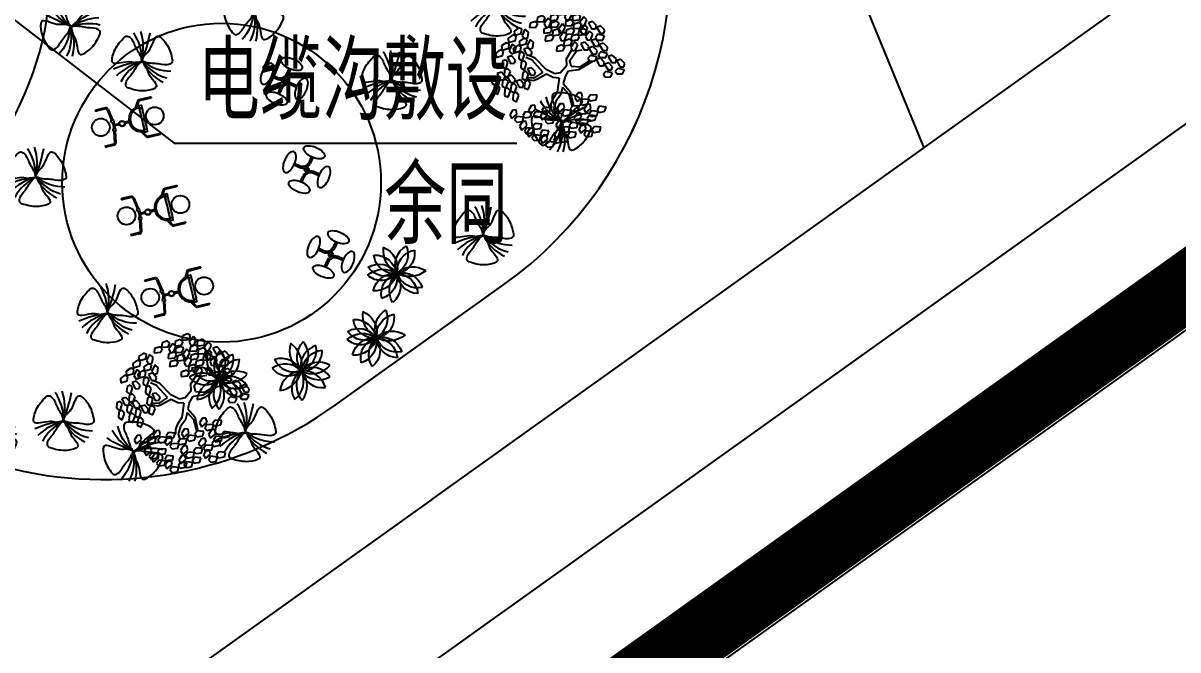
# Model space of a CAD drawing. Extents: x -809667 to 586099, y 3084146 to 3634412.
# Drawn here: x 381307.15 to 381333.24, y 3087182.15 to 3087196.3 of the extents above; entities that cross this region are included whole.
import ezdxf

# ---------------------------------------------------------------- set-up
doc = ezdxf.new("R2010")
doc.units = 0
doc.header["$LTSCALE"] = 0.5
doc.layers.get('0').update_dxf_attribs({"linetype": 'CONTINUOUS'})
for name, color, linetype in [('DIM-动力', 3, 'CONTINUOUS'), ('乔木', 84, 'CONTINUOUS'), ('器材', 1, 'CONTINUOUS'), ('文字', 7, 'CONTINUOUS'), ('树', 3, 'CONTINUOUS')]:
    doc.layers.add(name, color=color, linetype=linetype)
doc.styles.add('_TEL_DIM', font='SIMPLEX', dxfattribs={"width": 0.8, "height": 3.5, "bigfont": 'HZTXT'})

# ---------------------------------------------------------------- blocks, each defined once
blk = doc.blocks.new('A$C42CC5923')
at = {"layer": '器材', "color": 0}
for p, q in [((319, 751), (407, 634)), ((351, 775), (439, 658)), ((751, 719), (634, 631)), ((775, 687), (658, 599)), ((263, 351), (360, 425)), ((287, 319), (386, 394)), ((687, 263), (612, 363)), ((719, 287), (645, 385))]:
    blk.add_line(p, q, dxfattribs=at)
for radius in [50, 25]:
    blk.add_circle((519, 519), radius, dxfattribs=at)
for centre, radius, start, end in [((279, 553), 152, 302.4629, 32.4629), ((281, 552), 190, 303.7495, 33.7495), ((757, 486), 190, 130.3037, 220.3037), ((758, 485), 152, 131.5902, 221.5902)]:
    blk.add_arc(centre, radius, start, end, dxfattribs=at)
for centre, major_axis in [((263, 858), (-203, -153)), ((774, 180), (203, 153))]:
    blk.add_ellipse(centre, major_axis=major_axis, ratio=0.467287, dxfattribs=at)
at = {"layer": '器材', "color": 0, "extrusion": (0, 0, -1)}
for centre, major_axis in [((857, 774), (153, -203)), ((180, 264), (-153, 203))]:
    blk.add_ellipse(centre, major_axis=major_axis, ratio=0.467287, dxfattribs=at)
blk = doc.blocks.new('A$C13153371')
at = {"layer": '器材', "color": 0}
for p, q in [((458, 875), (195, 876)), ((458, 850), (195, 851)), ((484, 835), (547, 725)), ((506, 847), (576, 725)), ((1192, 823), (1147, 568)), ((1217, 818), (1172, 568)), ((1247, 868), (1463, 867)), ((1247, 843), (1463, 842)), ((440, 743), (439, 742)), ((439, 739), (439, 742)), ((440, 738), (439, 739)), ((440, 738), (439, 737)), ((439, 737), (439, 689)), ((440, 688), (439, 689)), ((440, 745), (440, 743)), ((504, 742), (440, 743)), ((504, 687), (440, 688)), ((449, 746), (441, 746)), ((441, 638), (442, 658)), ((441, 608), (441, 628)), ((441, 578), (441, 598)), ((441, 548), (441, 568)), ((441, 518), (441, 538)), ((442, 668), (442, 678)), ((497, 682), (447, 683)), ((450, 745), (450, 743)), ((494, 744), (494, 742)), ((503, 745), (495, 745)), ((501, 637), (502, 657)), ((501, 607), (501, 627)), ((501, 577), (501, 597)), ((501, 547), (501, 567)), ((501, 517), (501, 537)), ((502, 667), (502, 677)), ((504, 744), (504, 742)), ((505, 741), (504, 742)), ((505, 738), (504, 737)), ((505, 736), (504, 737)), ((505, 688), (504, 687)), ((505, 738), (505, 741)), ((505, 736), (505, 688)), ((505, 728), (505, 696)), ((576, 725), (547, 725)), ((1147, 568), (1172, 568)), ((440, 338), (441, 358)), ((440, 308), (440, 328)), ((440, 298), (440, 278)), ((440, 248), (440, 268)), ((441, 488), (441, 508)), ((441, 458), (441, 478)), ((441, 428), (441, 448)), ((441, 398), (441, 418)), ((441, 368), (441, 388)), ((500, 337), (501, 357)), ((500, 307), (500, 327)), ((500, 297), (500, 277)), ((500, 247), (500, 267)), ((501, 487), (501, 507)), ((501, 457), (501, 477)), ((501, 427), (501, 447)), ((501, 397), (501, 417)), ((501, 367), (501, 387)), ((779, 452), (897, 452)), ((779, 420), (897, 420)), ((1021, 448), (1122, 448)), ((1021, 423), (1122, 423)), ((1122, 423), (1122, 448)), ((1190, 47), (1146, 302)), ((1146, 302), (1171, 302)), ((1214, 52), (1171, 302)), ((455, 25), (192, 26)), ((455, 0), (192, 1)), ((438, 188), (437, 187)), ((437, 139), (437, 187)), ((438, 138), (437, 139)), ((438, 138), (437, 137)), ((437, 137), (437, 134)), ((438, 133), (437, 134)), ((502, 187), (438, 188)), ((502, 132), (438, 133)), ((438, 131), (438, 133)), ((447, 130), (439, 130)), ((440, 218), (440, 238)), ((440, 198), (440, 208)), ((445, 193), (495, 192)), ((448, 131), (448, 133)), ((481, 40), (545, 149)), ((492, 130), (492, 132)), ((501, 129), (493, 129)), ((500, 217), (500, 237)), ((500, 197), (500, 207)), ((503, 186), (502, 187)), ((503, 138), (502, 137)), ((503, 136), (502, 137)), ((503, 133), (502, 132)), ((502, 130), (502, 132)), ((503, 138), (503, 186)), ((503, 146), (503, 178)), ((503, 27), (574, 149)), ((503, 136), (503, 133)), ((574, 149), (545, 149)), ((1244, 27), (1460, 26)), ((1244, 2), (1460, 1))]:
    blk.add_line(p, q, dxfattribs=at)
for centre, radius in [((194, 863), 12.5), ((200, 440), 200), ((1159, 535), 33), ((1445, 405), 200), ((958, 436), 63.5), ((958, 436), 57), ((1138, 435), 16), ((1159, 335), 33), ((191, 13), 12.5), ((1460, 14), 12.5)]:
    blk.add_circle(centre, radius, dxfattribs=at)
for centre, radius, start, end in [((458, 820), 55, 29.8087, 89.8087), ((458, 820), 30, 29.8087, 89.8087), ((1246, 813), 55, 89.8087, 169.8087), ((1246, 813), 30, 89.8087, 169.8087), ((441, 633), 5, 89.8087, 269.8087), ((441, 603), 5, 89.8087, 269.8087), ((441, 573), 5, 89.8087, 269.8087), ((441, 543), 5, 89.8087, 269.8087), ((442, 663), 5, 89.8087, 269.8087), ((441, 745), 1, 89.8087, 179.8087), ((447, 678), 5, 89.8087, 179.8087), ((449, 745), 1, 359.8087, 89.8087), ((495, 744), 1, 89.8087, 179.8087), ((497, 677), 5, 359.8087, 89.8087), ((501, 632), 5, 269.8087, 89.8087), ((501, 602), 5, 269.8087, 89.8087), ((501, 572), 5, 269.8087, 89.8087), ((501, 542), 5, 269.8087, 89.8087), ((502, 662), 5, 269.8087, 89.8087), ((503, 744), 1, 359.8087, 89.8087), ((504, 437), 259, 269.8087, 89.8087), ((504, 437), 291, 2.9606, 89.8087), ((440, 333), 5, 89.8087, 269.8087), ((440, 303), 5, 89.8087, 269.8087), ((440, 273), 5, 89.8087, 269.8087), ((441, 513), 5, 89.8087, 269.8087), ((441, 483), 5, 89.8087, 269.8087), ((441, 453), 5, 89.8087, 269.8087), ((441, 423), 5, 89.8087, 269.8087), ((441, 393), 5, 89.8087, 269.8087), ((441, 363), 5, 89.8087, 269.8087), ((500, 332), 5, 269.8087, 89.8087), ((500, 302), 5, 269.8087, 89.8087), ((500, 272), 5, 269.8087, 89.8087), ((501, 512), 5, 269.8087, 89.8087), ((501, 482), 5, 269.8087, 89.8087), ((501, 452), 5, 269.8087, 89.8087), ((501, 422), 5, 269.8087, 89.8087), ((501, 392), 5, 269.8087, 89.8087), ((501, 362), 5, 269.8087, 89.8087), ((504, 437), 291, 269.8087, 356.6568), ((779, 436), 16, 89.8087, 269.8087), ((1354, 434), 232, 160.3764, 199.241), ((1159, 535), 33, 223.5476, 281.6072), ((1159, 335), 33, 78.0103, 136.0698), ((1354, 434), 200, 160.0241, 199.5934), ((440, 243), 5, 89.8087, 269.8087), ((440, 213), 5, 89.8087, 269.8087), ((439, 131), 1, 179.8087, 269.8087), ((445, 198), 5, 179.8087, 269.8087), ((447, 131), 1, 269.8087, 359.8087), ((456, 55), 30, 269.8087, 329.8087), ((456, 55), 55, 269.8087, 329.8087), ((493, 130), 1, 179.8087, 269.8087), ((495, 197), 5, 269.8087, 359.8087), ((500, 242), 5, 269.8087, 89.8087), ((500, 212), 5, 269.8087, 89.8087), ((501, 130), 1, 269.8087, 359.8087), ((1244, 57), 55, 189.8087, 269.8087), ((1244, 57), 30, 189.8087, 269.8087)]:
    blk.add_arc(centre, radius, start, end, dxfattribs=at)
blk = doc.blocks.new('白玉兰')
at = {"color": 0}
for centre, radius, start, end in [((-1261, 1665), 2054, 309.3934, 347.1655), ((-4729, -6984), 8429, 56.1879, 65.279), ((-713, 1844), 1941, 291.8214, 332.6346), ((-478, 2077), 2115, 283.2993, 320.8528), ((-559, -2135), 2214, 76.7033, 111.4018), ((-1148, -2037), 2310, 61.625, 95.1491), ((4371, -556), 4392, 172.1708, 190.6677), ((2827, 107), 2821, 182.2544, 209.8868), ((2146, 475), 2185, 193.3063, 228.4107)]:
    blk.add_arc(centre, radius, start, end, dxfattribs=at)
for points in [[(-33, 16), (-233, 73), (-342, 562), (-1254, 922), (-425, 1375), (-33, 1392), (376, 1386), (477, 1091), (236, 716), (185, 277), (29, 67), (-7, 18)], [(36, -22), (99, -220), (-250, -580), (-51, -1540), (-885, -1095), (-1114, -777), (-1334, -432), (-1142, -186), (-697, -181), (-301, 17), (-41, 2), (21, -1)], [(8, 31), (155, 177), (635, 34), (1395, 653), (1385, -291), (1209, -641), (1004, -995), (697, -939), (487, -546), (129, -287), (22, -49), (-3, 7)]]:
    blk.add_open_spline(points, degree=3, knots=[0, 0, 0, 0, 621.989778, 1340.944545, 1869.007736, 2592.427455, 2798.699245, 2915.827596, 3435.261502, 4029.77129, 4212.300518, 4212.300518, 4212.300518, 4212.300518], dxfattribs=at)
blk = doc.blocks.new('A$C46A015EA')
at = {"layer": '树', "color": 0, "linetype": 'Continuous'}
for centre, radius, start, end in [((1.33, 4.1), 1.97, 227.5644, 31.3305), ((4.1, 3.63), 1.85, 126.1691, 303.0486), ((0.8, 3.48), 2, 251.8163, 53.749), ((2.09, 4.41), 1.9, 199.3601, 10.491), ((0.8, 2.58), 1.78, 359.791, 92.4715), ((2.81, 4.68), 2.12, 188.6399, 263.6226), ((3.77, 4.19), 2.01, 153.4396, 313.5861), ((4.64, 2.8), 2.08, 109.3184, 262.8778), ((1.26, 1.36), 1.8, 310.7789, 134.4149), ((0.76, 1.9), 1.94, 297.0245, 103.8489), ((3.96, 1.2), 1.94, 51.9802, 218.2571), ((2.13, 0.33), 2.29, 10.2667, 147.1518), ((3.55, 0.81), 2.01, 38.8778, 198.6816)]:
    blk.add_arc(centre, radius, start, end, dxfattribs=at)
blk = doc.blocks.new('幌伞枫')
at = {"layer": '乔木', "color": 0}
for p, q in [((-531, 995), (-450, 1054)), ((-450, 1054), (-384, 1025)), ((-384, 1025), (-450, 929)), ((-9, 966), (27, 1054)), ((27, 1054), (101, 1061)), ((101, 1061), (86, 944)), ((123, 966), (145, 1032)), ((145, 1032), (203, 1025)), ((203, 1025), (247, 937)), ((247, 937), (284, 1025)), ((284, 1025), (365, 1032)), ((365, 1032), (350, 915)), ((-685, 826), (-567, 841)), ((-663, 753), (-685, 826)), ((-677, 937), (-604, 995)), ((-670, 878), (-677, 937)), ((-604, 870), (-670, 878)), ((-604, 995), (-531, 966)), ((-531, 966), (-604, 870)), ((-567, 841), (-531, 782)), ((-523, 937), (-531, 995)), ((-531, 819), (-457, 878)), ((-523, 760), (-531, 819)), ((-450, 929), (-523, 937)), ((-457, 878), (-391, 848)), ((-391, 848), (-457, 746)), ((-384, 870), (-303, 937)), ((-377, 819), (-384, 870)), ((-384, 738), (-310, 804)), ((-310, 804), (-377, 819)), ((-237, 900), (-310, 804)), ((-310, 804), (-237, 768)), ((-303, 937), (-237, 900)), ((-237, 797), (-156, 863)), ((-156, 863), (-90, 826)), ((-90, 826), (-156, 731)), ((20, 915), (-9, 966)), ((86, 944), (20, 915)), ((196, 878), (123, 966)), ((137, 804), (167, 870)), ((211, 716), (137, 804)), ((167, 870), (225, 863)), ((247, 937), (196, 878)), ((225, 863), (262, 775)), ((284, 885), (247, 937)), ((350, 915), (284, 885)), ((380, 937), (409, 1003)), ((460, 848), (380, 937)), ((402, 775), (424, 841)), ((409, 1003), (468, 995)), ((424, 900), (460, 988)), ((453, 848), (424, 900)), ((424, 841), (482, 834)), ((519, 878), (453, 848)), ((460, 988), (534, 995)), ((504, 900), (460, 848)), ((468, 995), (504, 900)), ((482, 834), (526, 746)), ((534, 995), (519, 878)), ((556, 900), (578, 966)), ((629, 812), (556, 900)), ((570, 738), (600, 804)), ((578, 966), (636, 959)), ((600, 804), (658, 797)), ((681, 870), (629, 812)), ((636, 959), (681, 870)), ((651, 775), (688, 863)), ((688, 863), (761, 870)), ((761, 870), (747, 753)), ((783, 775), (805, 841)), ((805, 841), (864, 834)), ((864, 834), (908, 746)), ((-993, 643), (-927, 680)), ((-993, 548), (-993, 643)), ((-927, 680), (-890, 570)), ((-810, 628), (-736, 687)), ((-802, 570), (-810, 628)), ((-736, 687), (-663, 658)), ((-663, 658), (-736, 562)), ((-567, 738), (-663, 753)), ((-663, 687), (-582, 746)), ((-655, 628), (-663, 687)), ((-582, 614), (-655, 628)), ((-582, 746), (-516, 716)), ((-516, 716), (-582, 614)), ((-531, 782), (-567, 738)), ((-545, 709), (-428, 724)), ((-523, 636), (-545, 709)), ((-457, 746), (-523, 760)), ((-421, 621), (-523, 636)), ((-428, 724), (-384, 665)), ((-384, 665), (-421, 621)), ((-391, 628), (-274, 643)), ((-369, 555), (-391, 628)), ((-377, 680), (-384, 738)), ((-310, 672), (-377, 680)), ((-237, 768), (-310, 672)), ((-274, 643), (-237, 592)), ((-230, 738), (-237, 797)), ((-156, 731), (-230, 738)), ((108, 650), (145, 738)), ((137, 599), (108, 650)), ((203, 628), (137, 599)), ((145, 738), (218, 746)), ((218, 746), (203, 628)), ((262, 775), (211, 716)), ((240, 650), (262, 716)), ((313, 562), (240, 650)), ((262, 716), (321, 709)), ((306, 540), (350, 636)), ((365, 621), (313, 562)), ((321, 709), (365, 621)), ((350, 636), (424, 636)), ((475, 687), (402, 775)), ((424, 636), (409, 518)), ((446, 548), (468, 606)), ((468, 606), (526, 599)), ((526, 746), (475, 687)), ((644, 650), (570, 738)), ((695, 709), (644, 650)), ((681, 724), (651, 775)), ((658, 797), (695, 709)), ((747, 753), (681, 724)), ((717, 525), (754, 614)), ((754, 614), (827, 621)), ((857, 687), (783, 775)), ((798, 614), (827, 680)), ((871, 525), (798, 614)), ((827, 621), (813, 503)), ((827, 680), (886, 672)), ((908, 746), (857, 687)), ((886, 672), (923, 584)), ((-1037, 489), (-971, 525)), ((-1037, 393), (-1037, 489)), ((-942, 518), (-993, 548)), ((-934, 408), (-986, 364)), ((-971, 525), (-934, 408)), ((-956, 320), (-898, 423)), ((-890, 570), (-942, 518)), ((-898, 423), (-824, 423)), ((-824, 423), (-810, 364)), ((-817, 518), (-699, 533)), ((-795, 445), (-817, 518)), ((-736, 562), (-802, 570)), ((-699, 430), (-795, 445)), ((-699, 533), (-663, 474)), ((-663, 474), (-699, 430)), ((-611, 371), (-531, 430)), ((-531, 430), (-465, 401)), ((-443, 452), (-369, 518)), ((-435, 393), (-443, 452)), ((-274, 548), (-369, 555)), ((-369, 518), (-296, 481)), ((-296, 481), (-369, 386)), ((-257, 346), (-327, 441)), ((-222, 377), (-311, 462)), ((-296, 511), (-215, 577)), ((-288, 452), (-296, 511)), ((-215, 445), (-288, 452)), ((-237, 592), (-274, 548)), ((-215, 577), (-149, 540)), ((-149, 540), (-215, 445)), ((255, 489), (284, 555)), ((328, 401), (255, 489)), ((284, 555), (336, 548)), ((343, 496), (306, 540)), ((380, 459), (328, 401)), ((336, 548), (380, 459)), ((336, 393), (344, 419)), ((409, 518), (343, 496)), ((519, 452), (446, 548)), ((460, 386), (490, 452)), ((490, 452), (541, 445)), ((570, 511), (519, 452)), ((526, 599), (570, 511)), ((541, 445), (585, 349)), ((592, 408), (629, 496)), ((629, 357), (592, 408)), ((629, 496), (710, 503)), ((710, 503), (695, 386)), ((747, 481), (717, 525)), ((725, 408), (754, 474)), ((798, 320), (725, 408)), ((813, 503), (747, 481)), ((754, 474), (813, 467)), ((813, 467), (849, 371)), ((849, 525), (871, 592)), ((923, 437), (849, 525)), ((864, 364), (893, 430)), ((871, 592), (930, 584)), ((923, 584), (871, 525)), ((893, 430), (952, 423)), ((974, 496), (923, 437)), ((930, 584), (974, 496)), ((952, 423), (989, 335)), ((-1081, 320), (-1015, 357)), ((-1081, 217), (-1081, 320)), ((-1030, 188), (-1081, 217)), ((-986, 364), (-1037, 393)), ((-978, 239), (-1030, 188)), ((-1015, 357), (-978, 239)), ((-883, 291), (-956, 320)), ((-927, 195), (-861, 225)), ((-883, 349), (-817, 386)), ((-810, 364), (-883, 291)), ((-883, 247), (-883, 349)), ((-832, 217), (-883, 247)), ((-861, 225), (-824, 114)), ((-780, 269), (-832, 217)), ((-817, 386), (-780, 269)), ((-773, 203), (-655, 217)), ((-751, 129), (-773, 203)), ((-758, 313), (-685, 371)), ((-751, 254), (-758, 313)), ((-685, 247), (-751, 254)), ((-685, 371), (-619, 342)), ((-619, 342), (-685, 247)), ((-655, 217), (-611, 158)), ((-531, 129), (-641, 203)), ((-531, 195), (-633, 254)), ((-604, 313), (-611, 371)), ((-538, 305), (-604, 313)), ((-465, 401), (-538, 305)), ((-457, 342), (-332, 364)), ((-428, 276), (-457, 342)), ((-369, 386), (-435, 393)), ((-332, 261), (-428, 276)), ((-332, 364), (-296, 305)), ((-296, 305), (-332, 261)), ((-252, 158), (-257, 346)), ((-206, 307), (-222, 377)), ((-188, 124), (-206, 307)), ((174, 151), (225, 276)), ((225, 276), (277, 357)), ((240, 122), (291, 261)), ((277, 357), (336, 393)), ((291, 261), (372, 364)), ((365, 225), (402, 313)), ((402, 173), (365, 225)), ((372, 364), (468, 393)), ((402, 313), (482, 320)), ((468, 203), (402, 173)), ((534, 291), (460, 386)), ((482, 320), (468, 203)), ((497, 225), (526, 291)), ((570, 136), (497, 225)), ((526, 291), (585, 283)), ((585, 349), (534, 291)), ((585, 283), (622, 188)), ((695, 386), (629, 357)), ((747, 247), (769, 313)), ((820, 158), (747, 247)), ((769, 313), (827, 305)), ((849, 371), (798, 320)), ((871, 217), (820, 158)), ((827, 305), (871, 217)), ((937, 276), (864, 364)), ((879, 122), (923, 210)), ((923, 210), (996, 217)), ((989, 335), (937, 276)), ((996, 217), (981, 100)), ((-1125, 166), (-1059, 195)), ((-1125, 63), (-1125, 166)), ((-1074, 34), (-1125, 63)), ((-1022, 85), (-1074, 34)), ((-1059, 195), (-1022, 85)), ((-1044, -10), (-986, 92)), ((-986, 92), (-912, 92)), ((-898, 34), (-971, -32)), ((-927, 92), (-927, 195)), ((-876, 63), (-927, 92)), ((-912, 92), (-898, 34)), ((-824, 114), (-876, 63)), ((-846, 19), (-788, 122)), ((-773, -3), (-846, 19)), ((-788, 122), (-714, 122)), ((-699, 63), (-773, -3)), ((-648, 114), (-751, 129)), ((-714, 122), (-699, 63)), ((-611, 158), (-648, 114)), ((-252, 158), (-531, 195)), ((-259, 85), (-531, 129)), ((-112, 4), (-259, 85)), ((-76, 63), (-188, 124)), ((-76, -84), (-112, 4)), ((-9, -18), (-76, 63)), ((-9, -18), (174, 151)), ((152, 26), (240, 122)), ((152, 26), (318, 4)), ((295, -42), (527, 53)), ((318, 4), (524, 78)), ((519, 63), (541, 129)), ((592, -25), (519, 63)), ((541, 129), (600, 122)), ((622, 188), (570, 136)), ((644, 34), (592, -25)), ((600, 122), (644, 34)), ((673, 70), (710, 166)), ((703, 26), (673, 70)), ((769, 48), (703, 26)), ((710, 166), (783, 166)), ((783, 166), (769, 48)), ((805, 78), (827, 144)), ((879, -18), (805, 78)), ((827, 144), (886, 136)), ((915, 78), (879, 122)), ((930, 41), (879, -18)), ((886, 136), (930, 41)), ((981, 100), (915, 78)), ((1011, 122), (1040, 188)), ((1092, 34), (1011, 122)), ((1033, -40), (1055, 26)), ((1040, 188), (1099, 180)), ((1055, 26), (1114, 19)), ((1143, 92), (1092, 34)), ((1099, 180), (1143, 92)), ((1114, 19), (1158, -69)), ((-1081, -142), (-1022, -91)), ((-1052, -238), (-1081, -142)), ((-971, -32), (-1044, -10)), ((-1022, -91), (-964, -194)), ((-964, -194), (-1000, -253)), ((-736, -231), (-677, -179)), ((-677, -179), (-619, -289)), ((-76, -84), (-120, -253)), ((42, -98), (-20, -221)), ((-9, -18), (-9, -18)), ((-9, -18), (-9, -18)), ((-9, -18), (-9, -18)), ((-9, -18), (-9, -18)), ((-9, -18), (-9, -18)), ((-9, -18), (-9, -18)), ((-9, -18), (-9, -18)), ((-9, -18), (-9, -18)), ((-9, -18), (-9, -18)), ((-9, -18), (-9, -18)), ((-9, -18), (-9, -18)), ((-9, -18), (-9, -18)), ((-9, -18), (-9, -18)), ((-9, -18), (-9, -18)), ((-9, -18), (-9, -18)), ((-9, -18), (-9, -18)), ((-9, -18), (-9, -18)), ((-9, -18), (-9, -18)), ((-9, -18), (-9, -18)), ((-9, -18), (-9, -18)), ((-9, -18), (-9, -18)), ((-9, -18), (-9, -18)), ((-9, -18), (-9, -18)), ((-9, -18), (-9, -18)), ((-9, -18), (-9, -18)), ((-9, -18), (-9, -18)), ((-9, -18), (-9, -18)), ((-9, -18), (-9, -18)), ((-9, -18), (-9, -18)), ((-9, -18), (-9, -18)), ((-9, -18), (-9, -18)), ((-9, -18), (-9, -18)), ((-9, -18), (-9, -18)), ((-9, -18), (-9, -18)), ((-9, -18), (-9, -18)), ((-9, -18), (-9, -18)), ((-9, -18), (-9, -18)), ((-9, -18), (-9, -18)), ((-9, -18), (-9, -18)), ((-9, -18), (-9, -18)), ((42, -98), (109, -22)), ((109, -22), (295, -42)), ((387, -142), (424, -47)), ((424, -187), (387, -142)), ((424, -47), (504, -47)), ((490, -165), (424, -187)), ((504, -47), (490, -165)), ((519, -135), (548, -76)), ((592, -231), (519, -135)), ((548, -76), (607, -84)), ((644, -172), (592, -231)), ((607, -84), (644, -172)), ((644, -150), (681, -62)), ((673, -201), (644, -150)), ((739, -172), (673, -201)), ((681, -62), (754, -54)), ((754, -54), (739, -172)), ((776, -150), (805, -84)), ((849, -238), (776, -150)), ((805, -84), (857, -91)), ((820, -84), (849, -18)), ((893, -172), (820, -84)), ((849, -18), (908, -25)), ((901, -187), (849, -238)), ((857, -91), (901, -187)), ((945, -120), (893, -172)), ((908, -25), (945, -120)), ((1106, -128), (1033, -40)), ((1158, -69), (1106, -128)), ((-1089, -304), (-1030, -253)), ((-1067, -399), (-1089, -304)), ((-1008, -414), (-1067, -399)), ((-1000, -253), (-1052, -238)), ((-1030, -253), (-971, -355)), ((-971, -355), (-1008, -414)), ((-971, -451), (-934, -341)), ((-934, -341), (-868, -326)), ((-839, -377), (-898, -465)), ((-876, -443), (-817, -399)), ((-868, -326), (-839, -377)), ((-861, -282), (-802, -238)), ((-839, -385), (-861, -282)), ((-780, -399), (-839, -385)), ((-817, -399), (-758, -502)), ((-802, -238), (-744, -341)), ((-744, -341), (-780, -399)), ((-744, -392), (-685, -341)), ((-722, -487), (-744, -392)), ((-707, -326), (-736, -231)), ((-655, -348), (-707, -326)), ((-685, -341), (-626, -443)), ((-619, -289), (-655, -348)), ((-487, -451), (-428, -399)), ((-479, -289), (-421, -245)), ((-457, -385), (-479, -289)), ((-399, -407), (-457, -385)), ((-428, -399), (-369, -510)), ((-421, -245), (-362, -348)), ((-362, -348), (-399, -407)), ((-215, -311), (-285, -477)), ((-156, -341), (-230, -532)), ((-120, -253), (-215, -311)), ((-61, -304), (-156, -341)), ((-61, -304), (38, -431)), ((-20, -221), (62, -380)), ((62, -380), (79, -664)), ((541, -297), (563, -231)), ((614, -392), (541, -297)), ((563, -231), (622, -238)), ((666, -333), (614, -392)), ((622, -238), (666, -333)), ((791, -311), (820, -245)), ((871, -399), (791, -311)), ((820, -245), (879, -253)), ((915, -341), (871, -399)), ((879, -253), (915, -341)), ((-978, -502), (-920, -458)), ((-956, -598), (-978, -502)), ((-898, -465), (-971, -451)), ((-898, -620), (-956, -598)), ((-920, -458), (-861, -561)), ((-861, -561), (-898, -620)), ((-846, -539), (-876, -443)), ((-795, -561), (-846, -539)), ((-758, -502), (-795, -561)), ((-751, -598), (-714, -480)), ((-677, -605), (-751, -598)), ((-663, -502), (-722, -487)), ((-714, -480), (-648, -465)), ((-626, -524), (-677, -605)), ((-626, -443), (-663, -502)), ((-648, -465), (-626, -524)), ((-626, -539), (-589, -429)), ((-553, -554), (-626, -539)), ((-626, -590), (-567, -546)), ((-597, -693), (-626, -590)), ((-589, -429), (-523, -414)), ((-567, -546), (-509, -649)), ((-494, -465), (-553, -554)), ((-523, -414), (-494, -465)), ((-465, -546), (-487, -451)), ((-487, -605), (-428, -554)), ((-413, -568), (-465, -546)), ((-428, -554), (-369, -664)), ((-369, -510), (-413, -568)), ((-369, -598), (-332, -487)), ((-296, -612), (-369, -598)), ((-332, -487), (-266, -473)), ((-244, -524), (-296, -612)), ((-266, -473), (-244, -524)), ((-230, -532), (-186, -627)), ((38, -431), (49, -612)), ((-986, -664), (-927, -620)), ((-964, -759), (-986, -664)), ((-912, -781), (-964, -759)), ((-927, -620), (-868, -722)), ((-868, -722), (-912, -781)), ((-868, -818), (-832, -700)), ((-832, -700), (-766, -686)), ((-744, -744), (-795, -825)), ((-766, -686), (-744, -744)), ((-766, -825), (-699, -774)), ((-751, -664), (-692, -620)), ((-729, -759), (-751, -664)), ((-670, -781), (-729, -759)), ((-699, -774), (-641, -884)), ((-692, -620), (-633, -722)), ((-633, -722), (-670, -781)), ((-633, -752), (-575, -708)), ((-611, -847), (-633, -752)), ((-545, -708), (-597, -693)), ((-575, -708), (-516, -810)), ((-509, -649), (-545, -708)), ((-516, -906), (-479, -788)), ((-494, -766), (-435, -715)), ((-472, -862), (-494, -766)), ((-457, -700), (-487, -605)), ((-479, -788), (-413, -781)), ((-406, -722), (-457, -700)), ((-435, -715), (-377, -818)), ((-413, -781), (-384, -832)), ((-369, -664), (-406, -722)), ((-340, -803), (-274, -788)), ((-288, -664), (-171, -649)), ((-266, -737), (-288, -664)), ((-274, -788), (-244, -840)), ((-171, -752), (-266, -737)), ((-171, -649), (-127, -708)), ((-127, -708), (-171, -752)), ((-142, -737), (-24, -730)), ((-127, -810), (-142, -737)), ((-24, -686), (-9, -620)), ((64, -766), (-24, -686)), ((-24, -730), (13, -788)), ((13, -788), (-24, -832)), ((-9, -620), (49, -612)), ((49, -612), (101, -700)), ((101, -700), (64, -766)), ((93, -730), (218, -715)), ((115, -803), (93, -730)), ((218, -715), (255, -774)), ((255, -774), (218, -818)), ((240, -803), (358, -796)), ((358, -752), (372, -686)), ((446, -832), (358, -752)), ((358, -796), (394, -847)), ((372, -686), (431, -678)), ((431, -678), (482, -766)), ((482, -766), (446, -832)), ((-795, -825), (-868, -818)), ((-736, -921), (-766, -825)), ((-685, -935), (-736, -921)), ((-641, -884), (-685, -935)), ((-641, -972), (-604, -862)), ((-567, -987), (-641, -972)), ((-553, -869), (-611, -847)), ((-604, -862), (-538, -847)), ((-516, -899), (-567, -987)), ((-516, -810), (-553, -869)), ((-538, -847), (-516, -899)), ((-443, -913), (-516, -906)), ((-509, -979), (-391, -965)), ((-487, -1053), (-509, -979)), ((-413, -877), (-472, -862)), ((-384, -832), (-443, -913)), ((-377, -818), (-413, -877)), ((-391, -965), (-354, -1023)), ((-377, -913), (-340, -803)), ((-303, -928), (-377, -913)), ((-244, -840), (-303, -928)), ((-252, -1001), (-230, -935)), ((-164, -1082), (-252, -1001)), ((-230, -847), (-112, -840)), ((-208, -921), (-230, -847)), ((-230, -935), (-178, -928)), ((-112, -935), (-208, -921)), ((-178, -928), (-120, -1016)), ((-24, -832), (-127, -810)), ((-112, -840), (-76, -891)), ((-76, -891), (-112, -935)), ((-90, -921), (27, -913)), ((-68, -994), (-90, -921)), ((27, -1016), (-68, -994)), ((27, -869), (42, -803)), ((115, -950), (27, -869)), ((27, -913), (71, -972)), ((71, -972), (27, -1016)), ((42, -803), (101, -803)), ((101, -803), (159, -884)), ((218, -818), (115, -803)), ((159, -884), (115, -950)), ((167, -928), (284, -921)), ((189, -1001), (167, -928)), ((284, -1023), (189, -1001)), ((262, -877), (240, -803)), ((358, -891), (262, -877)), ((284, -921), (328, -979)), ((328, -979), (284, -1023)), ((313, -1009), (431, -994)), ((394, -847), (358, -891)), ((431, -950), (446, -884)), ((519, -1031), (431, -950)), ((431, -994), (468, -1053)), ((446, -884), (504, -884)), ((504, -884), (556, -965)), ((556, -965), (519, -1031)), ((-391, -1067), (-487, -1053)), ((-354, -1023), (-391, -1067)), ((-362, -1053), (-244, -1045)), ((-347, -1126), (-362, -1053)), ((-244, -1141), (-347, -1126)), ((-244, -1045), (-208, -1097)), ((-208, -1097), (-244, -1141)), ((-120, -1016), (-164, -1082)), ((328, -1082), (313, -1009)), ((431, -1097), (328, -1082)), ((468, -1053), (431, -1097))]:
    blk.add_line(p, q, dxfattribs=at)
blk = doc.blocks.new('123123')
at = {"layer": '文字', "color": 8}
for p, q in [((382033.494, 3087237.85), (382072.331, 3087265.586)), ((382031.278, 3087232.58), (382060.55, 3087253.486)), ((382031.75, 3087240.291), (382035.123, 3087242.7)), ((382033.494, 3087237.85), (382021.37, 3087229.191))]:
    blk.add_line(p, q, dxfattribs=at)
at = {"layer": '文字', "color": 8, "flags": 128}
blk.add_lwpolyline([(382020.783, 3087303.723), (382044.609, 3087245.788)], dxfattribs=at)
blk.add_lwpolyline([(382020.266, 3087296.954, 0.393528), (382016.433, 3087298.38), (381998.878, 3087291.078, 0.428399), (381997.318, 3087287.025), (382017.941, 3087243.448, 0.467402), (382031.307, 3087239.974), (382035.123, 3087242.7, 0.348347), (382038.216, 3087253.447), (382020.583, 3087296.322)], format="xyb", dxfattribs=at)
at = {"layer": '文字', "color": 8, "const_width": 1.5, "flags": 128}
blk.add_lwpolyline([(381931.792, 3087180.434), (381980.343, 3087185.968), (382108.649, 3087200.591), (382071.027, 3087247.753), (382065.011, 3087260.047), (382064.426, 3087258.545), (382064.739, 3087256.728), (382063.681, 3087253.595), (382061.204, 3087250.266), (381996.763, 3087204.245), (381993.858, 3087210.271), (381983.223, 3087202.884), (381974.113, 3087203.403), (381944.343, 3087198.423)], dxfattribs=at)
at = {"layer": '文字', "color": 8}
for points in [[(382050.17, 3087242.769), (382061.294, 3087250.76), (382065.016, 3087260.04), (382058.662, 3087273.067)], [(381997.992, 3087205.281), (382050.17, 3087242.769)]]:
    blk.add_lwpolyline(points, dxfattribs=at)
at = {"layer": '文字', "color": 8, "const_width": 0.5, "flags": 128}
for points in [[(382017.045, 3087218.74), (382064.328, 3087252.508), (382072.929, 3087240.464), (382081.027, 3087230.37), (382097.408, 3087209.847), (382093.722, 3087200.922), (382020.042, 3087192.505)], [(382031.623, 3087229.152), (382064.328, 3087252.508), (382072.59, 3087240.959), (382059.569, 3087231.66), (382060.441, 3087230.44), (382057.837, 3087228.58), (382056.965, 3087229.8), (382042.48, 3087219.456), (382043.352, 3087218.235), (382040.748, 3087216.375)]]:
    blk.add_lwpolyline(points, close=True, dxfattribs=at)
at = {"layer": '文字', "color": 8, "flags": 128}
blk.add_lwpolyline([(382032.739, 3087228.965), (382064.151, 3087251.399), (382071.474, 3087241.145), (382058.453, 3087231.846), (382059.325, 3087230.626), (382058.023, 3087229.696), (382057.151, 3087230.916), (382041.364, 3087219.642), (382042.236, 3087218.421), (382040.934, 3087217.491)], close=True, dxfattribs=at)
at = {"layer": '文字', "color": 8}
blk.add_circle((382028.744, 3087244.999), 3.6, dxfattribs=at)
blk.add_arc((382029.892, 3087250.024), 9, 305.533, 22.3554, dxfattribs=at)
blk.add_open_spline([(382018.847, 3087266.48), (382020.148, 3087265.023), (382022.418, 3087262.481), (382018.939, 3087256.32), (382027.343, 3087250.633), (382023.441, 3087245.265), (382021.565, 3087242.683), (382021.565, 3087242.683), (382021.565, 3087242.683), (382021.565, 3087242.683), (382021.062, 3087241.992), (382020.559, 3087241.3), (382020.056, 3087240.608)], degree=3, knots=[0, 0, 0, 0, 5.241042, 9.145642, 17.995634, 26.196498, 26.196498, 26.196498, 26.196498, 26.196498, 26.196498, 28.394084, 28.394084, 28.394084, 28.394084], dxfattribs=at)
for name, p, xscale, yscale, zscale, rotation in [('A$C46A015EA', (382023.505, 3087250.378), -0.2560000000000002, 0.2560000000000001, 0.2560000000000001, 139.7590933901361), ('白玉兰', (382029.484, 3087248.864), -0.0004880798049271107, 0.0004880798049271107, 0.04880798235096967, 124.6526560546043), ('白玉兰', (382034.952, 3087248.975), 0.0004880798049271111, 0.0004880798049271111, 0.04880798235096967, 283.1089006423777), ('白玉兰', (382025.339, 3087248.524), -0.0004880798049271107, 0.0004880798049271107, 0.04880798235096967, 124.6526560546043), ('幌伞枫', (382036.359, 3087247.34), -0.0013, 0.0013, 0.0013, 124.6526560546043), ('白玉兰', (382026.943, 3087247.739), 0.000488079804927111, 0.000488079804927111, 0.04880798235096967, 283.1089006423777), ('A$C42CC5923', (382029.451, 3087247.485), 0.0009999999999999998, 0.0009999999999999998, 0.0009999999999999998, 299.5357912648619), ('白玉兰', (382032.581, 3087247.311), 0.0004880798049271111, 0.0004880798049271111, 0.04880798235096967, 283.1089006423777), ('白玉兰', (382036.429, 3087246.367), -0.0004880798049271107, 0.0004880798049271107, 0.04880798235096967, 124.6526560546043), ('A$C13153371', (382027.324, 3087246.983), 0.0009999999999999998, 0.0009999999999999998, 0.0009999999999999998, 193.604963776433), ('白玉兰', (382024.542, 3087245.126), 0.0004880798049271111, 0.0004880798049271111, 0.04880798235096967, 283.1089006423777), ('A$C42CC5923', (382029.959, 3087245.492), 0.0009999999999999998, 0.0009999999999999998, 0.0009999999999999998, 299.5357912648619), ('A$C13153371', (382027.904, 3087244.984), 0.001, 0.001, 0.001, 193.604963776433), ('白玉兰', (382034.65, 3087243.811), 0.0004880798049271111, 0.0004880798049271111, 0.04880798235096967, 283.1089006423777), ('A$C42CC5923', (382030.505, 3087243.575), 0.0009999999999999998, 0.0009999999999999998, 0.0009999999999999998, 299.5357912648619), ('A$C46A015EA', (382032.623, 3087243.882), -0.2560000000000002, 0.2560000000000001, 0.2560000000000001, 139.7590933901361), ('A$C13153371', (382028.44, 3087243.144), 0.001, 0.001, 0.001, 193.604963776433), ('幌伞枫', (382022.249, 3087240.734), -0.0013, 0.0013, 0.0013, 124.6526560546043), ('白玉兰', (382026.162, 3087242.051), 0.0004880798049271111, 0.0004880798049271111, 0.04880798235096967, 283.1089006423777), ('A$C46A015EA', (382032.159, 3087242.43), -0.2560000000000002, 0.2560000000000001, 0.2560000000000001, 139.7590933901361), ('幌伞枫', (382027.877, 3087239.995), -0.0013, 0.0013, 0.0013, 124.6526560546043), ('A$C46A015EA', (382029.908, 3087241.433), 0.2560000000000001, 0.2560000000000001, 0.2560000000000001, 268.002463306846), ('A$C46A015EA', (382028.036, 3087241.231), 0.2560000000000001, 0.2560000000000001, 0.2560000000000001, 268.002463306846), ('白玉兰', (382025.169, 3087239.619), 0.0004880798049271111, 0.0004880798049271111, 0.04880798235096967, 283.1089006423777), ('白玉兰', (382023.454, 3087239.281), -0.0004880798049271107, 0.0004880798049271107, 0.04880798235096967, 124.6526560546043), ('白玉兰', (382029.279, 3087239.366), 0.0004880798049271111, 0.0004880798049271111, 0.04880798235096967, 283.1089006423777), ('白玉兰', (382026.751, 3087238.934), -0.0004880798049271107, 0.0004880798049271107, 0.04880798235096967, 124.6526560546043)]:
    blk.add_blockref(name, p, dxfattribs=dict(at, xscale=xscale, yscale=yscale, zscale=zscale, rotation=rotation))

msp = doc.modelspace()

# ---------------------------------------------------------------- linework, layer by layer
at = {"layer": 'DIM-动力', "linetype": 'Continuous'}
for p, q in [((381306.153, 3087196.986), (381310.563, 3087193.592)), ((381310.563, 3087193.592), (381318.301, 3087193.592))]:
    msp.add_line(p, q, dxfattribs=at)

# ---------------------------------------------------------------- block references
at = {"layer": '文字'}
msp.add_blockref('123123', (-717.11, -52.3), dxfattribs=at)

# ---------------------------------------------------------------- texts
at = {"layer": 'DIM-动力', "color": 7, "linetype": 'Continuous', "style": '_TEL_DIM', "width": 0.8}
for s, p in [('电缆沟敷设', (381311.096, 3087194.117)), ('余同', (381315.307, 3087191.317))]:
    msp.add_text(s, height=1.75, dxfattribs=at).set_placement(p)

doc.saveas('drawing.dxf')
